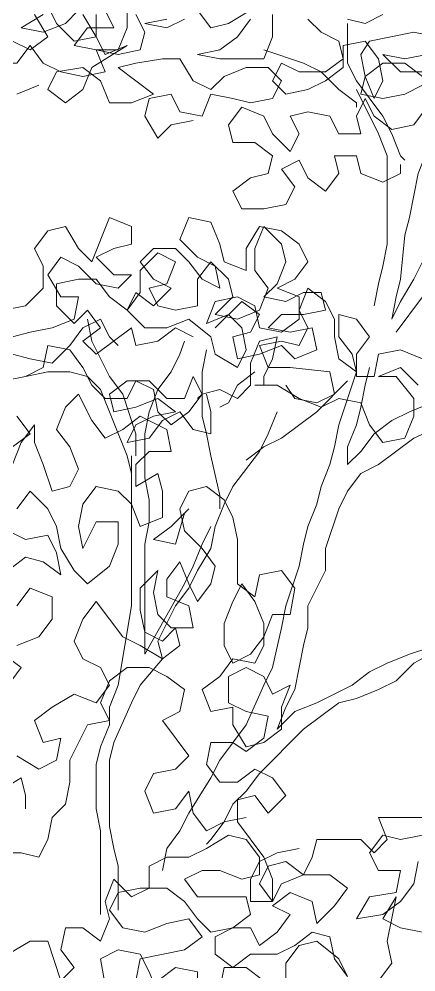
# Model space of a CAD drawing. Header units: millimetres. Extents: x 11446 to 37687, y -223 to 11932.
# Drawn here: x 31183 to 32142, y 4726 to 7029 of the extents above; entities that cross this region are included whole.
import ezdxf

# ---------------------------------------------------------------- set-up
doc = ezdxf.new("R2010")
doc.units = ezdxf.units.MM
doc.layers.add('A-VEG-___-___-EXI', color=250, linetype='Continuous', lineweight=25)

msp = doc.modelspace()

# ---------------------------------------------------------------- linework, layer by layer
at = {"layer": 'A-VEG-___-___-EXI', "color": 28, "lineweight": 15, "flags": 128}
for points in [[(31465, 7039.6), (31486.4, 6996.9), (31475.7, 6954.3), (31422.4, 6943.6), (31369.1, 6954.3), (31422.4, 6954.3), (31443.7, 7007.6), (31443.7, 7071.5)], [(31390.4, 7050.2), (31411.7, 7007.6), (31347.8, 7007.6), (31315.8, 6964.9), (31369.1, 6954.3), (31390.4, 6901), (31337.1, 6890.3), (31283.8, 6901), (31241.2, 6922.3), (31209.2, 6964.9), (31177.2, 6922.3), (31123.9, 6922.3), (31081.3, 6954.3), (31070.6, 7018.2), (31123.9, 7007.6), (31166.6, 6975.6), (31209.2, 6954.3), (31251.9, 6986.3), (31219.9, 7039.6)], [(31241.2, 7039.6), (31187.9, 7007.6), (31241.2, 6996.9), (31294.5, 7018.2), (31326.5, 7050.2)], [(31251.9, 7060.9), (31273.2, 7018.2), (31315.8, 6975.6), (31369.1, 6986.3), (31369.1, 7039.6)], [(31742.2, 7050.2), (31688.9, 7018.2), (31646.3, 7007.6), (31614.3, 7050.2)], [(31603.6, 6783.7), (31550.3, 6773.1), (31518.3, 6741.1), (31486.4, 6794.4), (31497, 6837), (31550.3, 6847.7), (31571.6, 6805), (31624.9, 6794.4), (31646.3, 6847.7), (31699.6, 6837), (31742.2, 6826.4), (31795.5, 6837), (31816.8, 6879.7), (31784.8, 6911.6), (31731.5, 6911.6), (31678.2, 6890.3), (31646.3, 6858.3), (31603.6, 6879.7), (31571.6, 6933), (31529, 6933), (31465, 6922.3), (31422.4, 6911.6), (31507.7, 6847.7), (31454.4, 6826.4), (31401.1, 6826.4), (31379.8, 6879.7), (31337.1, 6911.6), (31273.2, 6901), (31251.9, 6858.3), (31294.5, 6826.4), (31337.1, 6858.3), (31358.4, 6911.6), (31443.7, 6964.9), (31390.4, 6943.6), (31369.1, 6986.3), (31337.1, 7039.6)], [(31539.7, 7028.9), (31486.4, 7018.2), (31539.7, 7007.6), (31582.3, 7028.9)], [(31742.2, 7028.9), (31710.2, 6986.3), (31667.6, 6954.3), (31614.3, 6943.6), (31667.6, 6933), (31774.2, 6933), (31795.5, 6986.3), (31795.5, 7039.6)], [(31880.8, 7028.9), (31912.8, 6996.9), (31955.4, 6975.6), (31966.1, 6933), (31923.4, 6901), (31859.5, 6901), (31816.8, 6922.3), (31795.5, 6879.7), (31827.5, 6847.7), (31880.8, 6858.3), (31923.4, 6879.7), (31966.1, 6911.6), (31966.1, 6964.9), (32019.4, 6975.6), (32051.3, 6933), (32062, 6879.7), (32040.7, 6837), (32019.4, 6890.3), (32008.7, 6943.6), (32030, 6975.6), (32136.6, 6996.9), (32189.9, 6986.3)], [(32062, 7039.6), (32019.4, 7018.2), (31976.7, 7028.9)], [(31976.7, 7018.2), (31976.7, 6922.3), (31998, 6879.7), (32062, 6794.4), (32083.3, 6751.7), (32104.6, 6698.4), (32115.3, 6687.8)], [(32595, 6901), (32563, 6858.3), (32499.1, 6762.4), (32456.4, 6741.1), (32381.8, 6666.5), (32296.5, 6591.8), (32232.6, 6517.2), (32189.9, 6485.2), (32157.9, 6442.6), (32136.6, 6400), (32104.6, 6346.7), (32083.3, 6304), (32094, 6357.3), (32104.6, 6400), (32115.3, 6506.6), (32126, 6549.2), (32147.3, 6655.8), (32168.6, 6709.1), (32232.6, 6837), (32243.2, 6890.3), (32264.5, 6943.6), (32275.2, 6986.3), (32285.9, 6996.9)], [(31774.2, 6954.3), (31870.1, 6922.3), (31912.8, 6901), (31955.4, 6858.3), (31998, 6826.4), (31998, 6815.7)], [(32168.6, 6943.6), (32115.3, 6933), (32062, 6943.6), (32104.6, 6901), (32157.9, 6901)], [(32157.9, 6890.3), (32115.3, 6922.3), (32062, 6922.3), (32019.4, 6890.3), (32008.7, 6847.7), (32062, 6837), (32115.3, 6847.7), (32157.9, 6869)], [(31230.5, 6869), (31177.2, 6847.7)], [(32040.7, 6336), (32051.3, 6389.3), (32062, 6431.9), (32072.7, 6485.2), (32072.7, 6698.4), (32051.3, 6751.7), (31998, 6858.3)], [(32168.6, 6815.7), (32136.6, 6773.1), (32083.3, 6762.4), (32040.7, 6794.4), (32019.4, 6837), (31998, 6794.4), (32008.7, 6751.7), (31955.4, 6751.7), (31934.1, 6794.4), (31880.8, 6805), (31838.1, 6794.4), (31859.5, 6751.7), (31838.1, 6709.1), (31795.5, 6751.7), (31774.2, 6794.4), (31720.9, 6815.7), (31688.9, 6773.1), (31699.6, 6730.4), (31752.9, 6730.4), (31795.5, 6698.4), (31784.8, 6655.8), (31742.2, 6645.1), (31699.6, 6613.2), (31720.9, 6570.5), (31774.2, 6570.5), (31827.5, 6581.2), (31848.8, 6623.8), (31816.8, 6666.5), (31859.5, 6687.8), (31880.8, 6645.1), (31923.4, 6613.2), (31955.4, 6655.8), (31944.7, 6698.4), (31998, 6698.4), (32008.7, 6655.8), (32062, 6634.5), (32104.6, 6655.8), (32104.6, 6677.1)], [(32094, 6272), (32157.9, 6357.3), (32189.9, 6410.6), (32221.9, 6453.3), (32307.2, 6517.2), (32381.8, 6591.8), (32467.1, 6655.8), (32509.7, 6677.1), (32563, 6687.8), (32605.7, 6709.1), (32659, 6709.1), (32701.6, 6719.8), (32808.2, 6741.1), (32914.8, 6741.1), (32978.8, 6709.1)], [(31145.2, 6325.3), (31198.5, 6336), (31241.2, 6378.6), (31241.2, 6431.9), (31219.9, 6474.6), (31251.9, 6517.2), (31294.5, 6527.9), (31326.5, 6474.6), (31358.4, 6442.6), (31401.1, 6549.2), (31454.4, 6527.9), (31454.4, 6485.2), (31411.7, 6474.6), (31369.1, 6453.3), (31411.7, 6410.6), (31454.4, 6410.6), (31422.4, 6378.6), (31369.1, 6389.3), (31326.5, 6431.9), (31283.8, 6453.3), (31251.9, 6410.6), (31283.8, 6357.3), (31326.5, 6357.3), (31315.8, 6304), (31262.5, 6282.7), (31209.2, 6272), (31166.6, 6261.4)], [(31603.6, 6261.4), (31561, 6282.7), (31518.3, 6250.7), (31465, 6240.1), (31454.4, 6282.7), (31369.1, 6218.8), (31337.1, 6250.7), (31379.8, 6282.7), (31347.8, 6325.3), (31315.8, 6293.4), (31273.2, 6336), (31273.2, 6389.3), (31326.5, 6400), (31369.1, 6400), (31401.1, 6357.3), (31443.7, 6325.3), (31475.7, 6368), (31475.7, 6421.3), (31518.3, 6463.9), (31561, 6442.6), (31539.7, 6389.3), (31497, 6378.6), (31518.3, 6336), (31561, 6325.3), (31614.3, 6336), (31614.3, 6400), (31646.3, 6442.6), (31688.9, 6400), (31699.6, 6357.3), (31656.9, 6314.7), (31710.2, 6304), (31763.5, 6325.3), (31784.8, 6378.6), (31752.9, 6421.3), (31752.9, 6474.6), (31774.2, 6527.9), (31816.8, 6485.2), (31827.5, 6442.6), (31806.2, 6389.3), (31774.2, 6357.3), (31827.5, 6346.7), (31870.1, 6368), (31912.8, 6368), (31923.4, 6325.3), (31870.1, 6314.7), (31816.8, 6314.7), (31784.8, 6282.7), (31838.1, 6272), (31891.4, 6282.7), (31902.1, 6229.4), (31848.8, 6208.1), (31816.8, 6240.1), (31763.5, 6218.8), (31710.2, 6208.1), (31699.6, 6261.4), (31742.2, 6272), (31763.5, 6314.7), (31720.9, 6346.7), (31656.9, 6282.7)], [(32157.9, 6208.1), (32104.6, 6229.4), (32051.3, 6218.8), (32040.7, 6165.5), (31998, 6165.5), (31998, 6218.8), (32030, 6261.4), (31998, 6304), (31955.4, 6314.7), (31955.4, 6261.4), (31987.4, 6218.8), (31998, 6176.1), (31955.4, 6208.1), (31944.7, 6261.4), (31944.7, 6304), (31923.4, 6346.7), (31880.8, 6378.6), (31859.5, 6325.3), (31880.8, 6282.7), (31859.5, 6240.1), (31816.8, 6250.7), (31763.5, 6240.1), (31784.8, 6186.8), (31838.1, 6186.8), (31934.1, 6176.1), (31944.7, 6122.8), (31902.1, 6101.5), (31848.8, 6112.2), (31827.5, 6144.1)], [(31166.6, 6218.8), (31209.2, 6208.1), (31262.5, 6197.4), (31305.1, 6240.1), (31337.1, 6282.7), (31379.8, 6304), (31401.1, 6261.4), (31422.4, 6240.1)], [(31347.8, 6304), (31358.4, 6250.7), (31401.1, 6165.5), (31433.1, 6122.8), (31465, 6026.9), (31465, 5973.6)], [(32030, 6186.8), (32019.4, 6144.1), (32008.7, 6090.8), (31998, 6048.2), (31976.7, 5994.9), (31976.7, 5952.3), (32008.7, 5984.2), (32040.7, 6026.9), (32083.3, 6058.9), (32126, 6080.2), (32179.3, 6101.5), (32275.2, 6122.8), (32328.5, 6144.1), (32424.4, 6165.5), (32467.1, 6186.8), (32552.4, 6250.7), (32573.7, 6272)], [(31145.2, 6154.8), (31198.5, 6165.5), (31241.2, 6186.8), (31251.9, 6240.1), (31305.1, 6229.4), (31337.1, 6186.8), (31358.4, 6144.1), (31390.4, 6112.2), (31443.7, 6112.2), (31465, 6154.8), (31507.7, 6133.5), (31518.3, 6080.2), (31550.3, 6048.2), (31593, 6080.2), (31624.9, 6122.8), (31667.6, 6133.5), (31710.2, 6112.2), (31742.2, 6144.1), (31742.2, 6197.4), (31763.5, 6250.7), (31806.2, 6261.4), (31795.5, 6208.1), (31774.2, 6165.5), (31774.2, 6144.1)], [(31646.3, 5803), (31624.9, 5760.4), (31603.6, 5707.1), (31582.3, 5664.4), (31486.4, 5493.9), (31486.4, 5760.4), (31497, 5813.7), (31497, 5867), (31486.4, 5920.3), (31486.4, 6026.9), (31497, 6080.2), (31518.3, 6133.5), (31550.3, 6176.1), (31571.6, 6218.8), (31582.3, 6250.7)], [(31635.6, 6229.4), (31624.9, 6176.1), (31624.9, 6069.5), (31635.6, 6026.9), (31646.3, 5973.6), (31667.6, 5877.6), (31667.6, 5845.7)], [(31198.5, 6165.5), (31251.9, 6176.1), (31305.1, 6176.1), (31347.8, 6165.5), (31379.8, 6133.5), (31443.7, 5973.6), (31454.4, 5930.9), (31454.4, 5909.6)], [(31529, 4971.5), (31539.7, 5024.8), (31571.6, 5067.5), (31593, 5110.1), (31646.3, 5195.4), (31667.6, 5238), (31731.5, 5323.3), (31774.2, 5419.3), (31795.5, 5461.9), (31816.8, 5557.8), (31827.5, 5611.1), (31859.5, 5707.1), (31870.1, 5760.4), (31880.8, 5803), (31902.1, 5856.3), (31912.8, 5899), (31934.1, 5952.3), (31944.7, 5994.9), (31955.4, 6048.2), (31998, 6176.1)], [(31752.9, 6176.1), (31710.2, 6144.1), (31688.9, 6101.5), (31667.6, 6090.8)], [(31752.9, 6144.1), (31806.2, 6144.1), (31859.5, 6112.2), (31912.8, 6090.8), (31955.4, 6112.2), (32008.7, 6101.5), (32030, 6048.2), (32062, 6005.6), (32115.3, 6016.2), (32136.6, 6069.5), (32136.6, 6112.2), (32094, 6165.5), (32051.3, 6165.5), (32104.6, 6186.8), (32147.3, 6144.1)], [(31635.6, 6122.8), (31646.3, 6080.2), (31646.3, 6026.9), (31603.6, 6037.5), (31571.6, 6080.2), (31529, 6058.9), (31497, 6016.2), (31443.7, 6005.6), (31465, 6048.2), (31507.7, 6069.5), (31561, 6080.2), (31518.3, 6112.2), (31465, 6090.8), (31411.7, 6080.2), (31401.1, 6122.8), (31443.7, 6154.8), (31497, 6154.8), (31539.7, 6112.2), (31582.3, 6112.2), (31603.6, 6165.5), (31624.9, 6122.8), (31614.3, 6112.2)], [(31976.7, 6154.8), (31902.1, 6080.2), (31816.8, 6016.2), (31774.2, 5994.9), (31731.5, 5962.9)], [(31177.2, 5845.7), (31209.2, 5888.3), (31251.9, 5845.7), (31273.2, 5803), (31283.8, 5749.7), (31315.8, 5696.4), (31347.8, 5664.4), (31401.1, 5707.1), (31422.4, 5760.4), (31422.4, 5813.7), (31369.1, 5813.7), (31337.1, 5749.7), (31326.5, 5803), (31337.1, 5856.3), (31369.1, 5899), (31422.4, 5888.3), (31454.4, 5856.3), (31475.7, 5803), (31529, 5824.3), (31529, 5888.3), (31518.3, 5930.9), (31465, 5899), (31465, 5952.3), (31497, 5984.2), (31550.3, 5984.2), (31539.7, 6037.5), (31475.7, 6069.5), (31433.1, 6037.5), (31390.4, 6016.2), (31358.4, 6058.9), (31326.5, 6122.8), (31294.5, 6090.8), (31273.2, 6037.5), (31305.1, 5994.9), (31326.5, 5941.6), (31305.1, 5899), (31262.5, 5888.3), (31241.2, 5952.3), (31219.9, 6005.6), (31219.9, 6048.2), (31187.9, 6005.6), (31166.6, 5952.3)], [(31422.4, 4875.6), (31422.4, 4982.2), (31411.7, 5024.8), (31401.1, 5078.1), (31401.1, 5238), (31411.7, 5280.7), (31454.4, 5376.6), (31475.7, 5419.3), (31529, 5483.2), (31518.3, 5525.9), (31561, 5611.1), (31593, 5653.8), (31614.3, 5696.4), (31646.3, 5749.7), (31656.9, 5803), (31678.2, 5856.3), (31699.6, 5899), (31763.5, 5984.2), (31784.8, 6026.9), (31806.2, 6080.2)], [(32275.2, 6080.2), (32136.6, 6016.2), (32051.3, 5952.3), (32008.7, 5930.9), (31976.7, 5888.3), (31955.4, 5845.7), (31923.4, 5749.7), (31923.4, 5696.4), (31880.8, 5611.1), (31880.8, 5557.8), (31870.1, 5515.2), (31848.8, 5408.6), (31827.5, 5366), (31806.2, 5312.7), (31848.8, 5355.3), (31902.1, 5376.6), (31987.4, 5419.3), (32030, 5451.2), (32072.7, 5472.6), (32126, 5493.9), (32221.9, 5525.9)], [(31177.2, 6069.5), (31209.2, 6026.9), (31166.6, 5994.9)], [(31454.4, 5973.6), (31454.4, 5611.1), (31422.4, 5419.3), (31401.1, 5366), (31401.1, 5323.3), (31379.8, 5270), (31369.1, 5227.4), (31369.1, 5120.8), (31379.8, 5067.5), (31379.8, 4864.9)], [(31859.5, 5024.8), (31806.2, 5014.2), (31763.5, 4992.9), (31742.2, 4950.2), (31742.2, 4896.9), (31795.5, 4896.9), (31795.5, 4950.2), (31774.2, 5003.5), (31710.2, 5088.8), (31710.2, 5142.1), (31752.9, 5152.8), (31784.8, 5110.1), (31827.5, 5152.8), (31795.5, 5195.4), (31752.9, 5216.7), (31710.2, 5184.7), (31667.6, 5184.7), (31635.6, 5227.4), (31646.3, 5280.7), (31699.6, 5280.7), (31731.5, 5259.4), (31774.2, 5291.3), (31784.8, 5344.6), (31731.5, 5355.3), (31688.9, 5376.6), (31688.9, 5440.6), (31731.5, 5461.9), (31774.2, 5440.6), (31795.5, 5397.9), (31838.1, 5419.3), (31816.8, 5366), (31816.8, 5312.7), (31774.2, 5280.7), (31731.5, 5270), (31699.6, 5323.3), (31699.6, 5366), (31646.3, 5355.3), (31624.9, 5408.6), (31667.6, 5440.6), (31699.6, 5483.2), (31752.9, 5472.6), (31774.2, 5515.2), (31774.2, 5568.5), (31752.9, 5621.8), (31720.9, 5664.4), (31699.6, 5621.8), (31678.2, 5568.5), (31678.2, 5515.2), (31699.6, 5472.6), (31742.2, 5493.9), (31774.2, 5536.5), (31795.5, 5589.8), (31838.1, 5589.8), (31848.8, 5653.8), (31816.8, 5696.4), (31763.5, 5685.8), (31752.9, 5632.5), (31710.2, 5664.4), (31710.2, 5771), (31699.6, 5824.3), (31678.2, 5867), (31635.6, 5899), (31593, 5888.3), (31571.6, 5845.7), (31582.3, 5792.4), (31624.9, 5749.7), (31656.9, 5707.1), (31646.3, 5664.4), (31614.3, 5621.8), (31593, 5664.4), (31571.6, 5717.7), (31539.7, 5675.1), (31539.7, 5632.5), (31593, 5611.1), (31603.6, 5557.8), (31550.3, 5557.8), (31518.3, 5589.8), (31507.7, 5643.1), (31518.3, 5696.4), (31475.7, 5653.8), (31475.7, 5600.5), (31486.4, 5547.2), (31529, 5525.9), (31561, 5557.8), (31571.6, 5515.2), (31529, 5483.2), (31475.7, 5515.2), (31433.1, 5536.5), (31369.1, 5621.8), (31337.1, 5579.2), (31315.8, 5525.9), (31337.1, 5483.2), (31379.8, 5461.9), (31401.1, 5419.3), (31369.1, 5376.6), (31315.8, 5397.9), (31262.5, 5366), (31219.9, 5334), (31241.2, 5280.7), (31283.8, 5291.3), (31273.2, 5238), (31230.5, 5216.7), (31177.2, 5248.7)], [(31593, 5845.7), (31550.3, 5803), (31507.7, 5771), (31561, 5760.4), (31582.3, 5835)], [(31155.9, 5696.4), (31198.5, 5728.4), (31241.2, 5717.7), (31283.8, 5685.8), (31273.2, 5739.1), (31251.9, 5781.7), (31198.5, 5771), (31155.9, 5792.4)], [(31177.2, 5515.2), (31230.5, 5536.5), (31262.5, 5579.2), (31262.5, 5632.5), (31209.2, 5653.8), (31177.2, 5611.1)], [(32275.2, 5547.2), (32136.6, 5472.6), (32094, 5429.9), (32051.3, 5408.6), (31998, 5387.3), (31955.4, 5376.6), (31870.1, 5312.7), (31763.5, 5206.1), (31731.5, 5163.4), (31699.6, 5131.4), (31678.2, 5088.8), (31646.3, 5046.2), (31635.6, 5035.5)], [(31123.9, 5376.6), (31187.9, 5461.9), (31145.2, 5493.9)], [(31731.5, 5099.5), (31678.2, 5088.8), (31635.6, 5067.5), (31603.6, 5110.1), (31593, 5163.4), (31561, 5120.8), (31507.7, 5110.1), (31486.4, 5163.4), (31507.7, 5206.1), (31561, 5216.7), (31593, 5248.7), (31529, 5334), (31571.6, 5355.3), (31582.3, 5408.6), (31539.7, 5440.6), (31497, 5461.9), (31443.7, 5461.9), (31401.1, 5429.9), (31379.8, 5376.6), (31401.1, 5334), (31347.8, 5323.3), (31305.1, 5238), (31305.1, 5184.7), (31294.5, 5131.4), (31262.5, 5099.5), (31251.9, 5046.2), (31230.5, 5003.5), (31187.9, 5014.2), (31134.6, 5014.2)], [(31134.6, 5163.4), (31187.9, 5195.4), (31198.5, 5152.8), (31198.5, 5120.8)], [(31976.7, 4715.7), (31944.7, 4758.3), (31934.1, 4811.6), (31891.4, 4822.3), (31848.8, 4790.3), (31806.2, 4769), (31742.2, 4769), (31699.6, 4737), (31656.9, 4769), (31656.9, 4811.6), (31699.6, 4833), (31742.2, 4833), (31763.5, 4790.3), (31806.2, 4822.3), (31838.1, 4864.9), (31795.5, 4886.3), (31838.1, 4918.2), (31891.4, 4896.9), (31902.1, 4843.6), (31944.7, 4886.3), (31976.7, 4928.9), (31934.1, 4960.9), (31870.1, 4960.9), (31816.8, 4939.6), (31795.5, 4896.9), (31763.5, 4939.6), (31784.8, 4982.2), (31827.5, 4992.9), (31870.1, 4960.9), (31891.4, 5003.5), (31902.1, 5046.2), (32008.7, 5046.2), (32040.7, 5014.2), (32072.7, 5046.2), (32051.3, 5099.5), (32157.9, 5099.5)], [(31155.9, 4769), (31209.2, 4801), (31251.9, 4801), (31283.8, 4705), (31315.8, 4737), (31283.8, 4779.7), (31294.5, 4833), (31337.1, 4833), (31379.8, 4801), (31401.1, 4854.3), (31390.4, 4896.9), (31411.7, 4950.2), (31454.4, 4907.6), (31497, 4928.9), (31497, 4982.2), (31539.7, 5003.5), (31593, 5003.5), (31635.6, 5024.8), (31688.9, 5056.8), (31731.5, 5046.2), (31763.5, 5003.5), (31763.5, 4960.9), (31720.9, 4950.2), (31667.6, 4971.5), (31624.9, 4971.5), (31582.3, 4950.2), (31614.3, 4907.6), (31731.5, 4907.6), (31742.2, 4864.9), (31699.6, 4833), (31646.3, 4822.3), (31614.3, 4854.3), (31582.3, 4896.9), (31539.7, 4928.9), (31475.7, 4928.9), (31422.4, 4918.2), (31401.1, 4875.6), (31433.1, 4833), (31486.4, 4822.3), (31539.7, 4843.6), (31593, 4854.3), (31624.9, 4811.6), (31582.3, 4779.7), (31475.7, 4758.3), (31465, 4705)], [(32157.9, 5056.8), (32104.6, 5046.2), (32062, 5056.8), (32030, 5014.2), (32051.3, 4971.5), (32104.6, 4971.5), (32094, 4918.2), (32030, 4907.6), (31998, 4854.3), (32062, 4864.9), (32104.6, 4896.9), (32136.6, 4939.6), (32147.3, 4992.9)], [(32157.9, 4822.3), (32104.6, 4833), (32062, 4854.3), (32094, 4907.6), (32072.7, 4801), (32083.3, 4747.7), (32051.3, 4705)], [(31827.5, 4705), (31827.5, 4747.7), (31859.5, 4790.3), (31902.1, 4801), (31955.4, 4758.3), (31976.7, 4715.7)], [(31518.3, 4673.1), (31497, 4726.4), (31475.7, 4769), (31422.4, 4779.7), (31379.8, 4758.3), (31390.4, 4694.4)], [(31518.3, 4705), (31561, 4737), (31614.3, 4726.4), (31614.3, 4673.1)], [(31667.6, 4683.7), (31678.2, 4737), (31731.5, 4737), (31774.2, 4705)]]:
    msp.add_lwpolyline(points, dxfattribs=at)
msp.add_lwpolyline([(31539.7, 6282.7), (31593, 6304), (31646.3, 6261.4), (31656.9, 6218.8), (31710.2, 6186.8), (31731.5, 6229.4), (31720.9, 6282.7), (31688.9, 6314.7), (31635.6, 6293.4), (31656.9, 6346.7), (31710.2, 6357.3), (31752.9, 6336), (31763.5, 6282.7), (31816.8, 6272), (31859.5, 6304), (31859.5, 6357.3), (31806.2, 6378.6), (31848.8, 6400), (31880.8, 6442.6), (31859.5, 6485.2), (31816.8, 6517.2), (31763.5, 6527.9), (31731.5, 6474.6), (31731.5, 6421.3), (31678.2, 6442.6), (31667.6, 6485.2), (31646.3, 6538.5), (31593, 6549.2), (31571.6, 6495.9), (31614.3, 6453.3), (31656.9, 6431.9), (31667.6, 6378.6), (31624.9, 6400), (31593, 6442.6), (31561, 6474.6), (31507.7, 6474.6), (31475.7, 6442.6), (31507.7, 6400), (31550.3, 6378.6), (31507.7, 6336), (31465, 6368), (31443.7, 6325.3), (31486.4, 6282.7)], close=True, dxfattribs=at)

doc.saveas('drawing.dxf')
